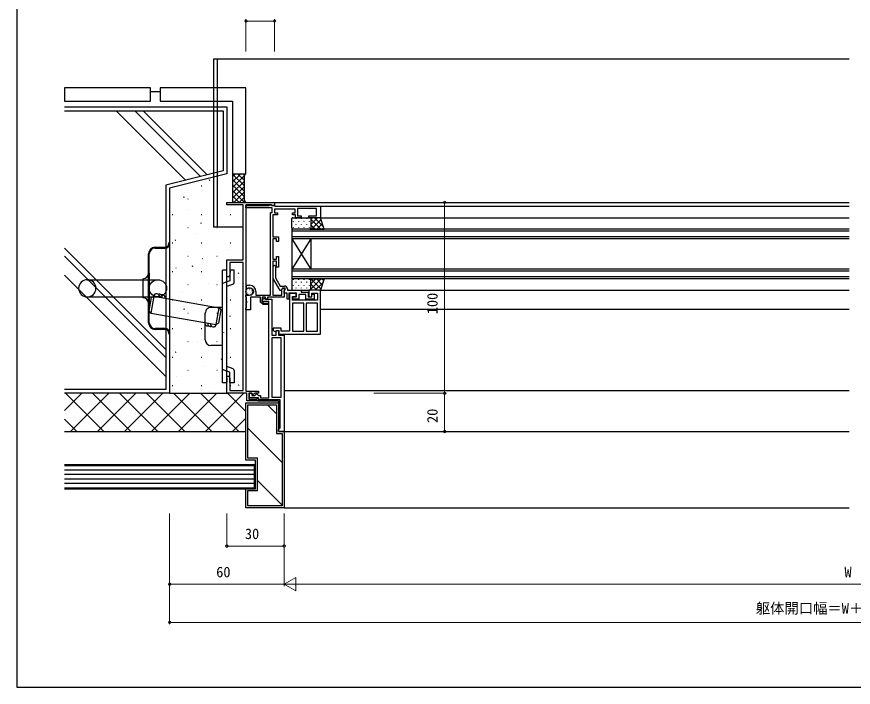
# Model space of a CAD drawing. Units: millimetres, scale not verified. Extents: x -437 to 438, y -681 to 679.
# Drawn here: x -436.8 to 1.3, y -681.2 to -329.9 of the extents above; entities that cross this region are included whole.
import ezdxf
from ezdxf.enums import TextEntityAlignment as Align

# ---------------------------------------------------------------- set-up
doc = ezdxf.new("R2010")
doc.units = ezdxf.units.MM
doc.header["$LTSCALE"] = 4
for name, color, linetype in [('0-2_YKK_11', 7, 'Continuous'), ('0-3_YKK_12', 2, 'Continuous'), ('0-4_YKK_13', 4, 'Continuous'), ('0-6_YKK_ZWAK', 7, 'Continuous'), ('0-7_YSS_K', 3, 'Continuous')]:
    doc.layers.add(name, color=color, linetype=linetype)
doc.layers.add('0-5_YKK_D', color=6, linetype='Continuous', lineweight=18)
doc.styles.add('ＭＳ ゴシック', font='')
doc.styles.get('ＭＳ ゴシック').set_extended_font_data('MS Gothic')

msp = doc.modelspace()

# ---------------------------------------------------------------- linework, layer by layer
at = {"layer": '0-2_YKK_11'}
for points in [[(-316.767, -428.4), (-316.767, -526), (-310.267, -526), (-310.267, -527.2), (-311.947, -527.2), (-312.917, -527.76), (-313.367, -527.5), (-313.667, -527.2), (-315.267, -527.2), (-315.267, -530.2), (-311.029, -530.2), (-310.712, -529.651), (-310.267, -529.77), (-310.267, -531.2), (-316.267, -531.2), (-316.267, -527.2), (-326.767, -527.2), (-326.767, -521.158), (-326.647, -520.975), (-326.647, -520.425), (-326.767, -520.242), (-326.767, -520.158), (-326.647, -519.975), (-326.647, -519.425), (-326.767, -519.242), (-326.767, -518.2), (-325.767, -518.2), (-325.167, -519.239), (-325.167, -525.7), (-318.267, -525.7), (-318.267, -458.7), (-325.167, -458.7), (-325.167, -465.161), (-325.767, -466.2), (-326.767, -466.2), (-326.767, -457.2), (-318.267, -457.2), (-318.267, -428.4), (-326.767, -428.4), (-326.767, -427.2)], [(-326.767, -427.2), (-301.767, -427.2), (-301.767, -428.8), (-303.067, -428.8), (-303.267, -428.6), (-303.467, -428.4), (-316.767, -428.4)], [(-303.967, -475.7), (-303.967, -432.5), (-302.967, -432.5), (-302.967, -430), (-316.767, -430), (-316.767, -428.8), (-304.667, -428.8), (-304.467, -428.6), (-304.267, -428.4), (-303.667, -428.4), (-303.467, -428.6), (-303.267, -428.8), (-301.967, -428.8), (-301.767, -429), (-301.567, -429.2), (-277.767, -429.2), (-277.767, -435.2), (-283.767, -435.2), (-283.767, -434.2), (-279.767, -434.2), (-279.767, -430.4), (-289.767, -430.4), (-289.767, -434.2), (-287.767, -434.2), (-287.767, -435.2), (-290.767, -435.2), (-290.767, -433.7), (-292.467, -433.7), (-292.467, -432.7), (-290.967, -432.7), (-290.967, -430.7), (-301.767, -430.7), (-301.767, -432.7), (-300.267, -432.7), (-300.267, -433.7), (-302.767, -433.7), (-302.767, -445.2), (-299.767, -445.2), (-299.767, -447.7), (-300.767, -447.7)], [(-300.767, -447.7), (-300.767, -446.2), (-302.767, -446.2), (-302.767, -457), (-300.767, -457), (-300.767, -455.5), (-299.767, -455.5), (-299.767, -461.2), (-300.767, -461.2), (-300.767, -458), (-302.767, -458), (-302.767, -475.7), (-297.967, -475.7), (-297.967, -472.893), (-297.567, -472.2), (-296.767, -472.2), (-296.767, -476.9), (-305.467, -476.9), (-305.467, -477.9), (-306.467, -477.9), (-306.467, -476.9), (-308.267, -476.9), (-308.267, -479.069), (-307.436, -479.9), (-305.267, -479.9), (-305.267, -480.7), (-307.767, -480.7), (-309.067, -479.4), (-309.067, -476.9), (-314.467, -476.9), (-314.467, -483.4), (-316.767, -483.4), (-316.767, -482.6), (-316.617, -482.406), (-316.467, -482.213), (-316.467, -479.858), (-316.347, -479.675), (-316.347, -479.125), (-316.467, -478.942), (-316.467, -477.087)], [(-298.86, -473.4), (-302.567, -466.979), (-302.567, -460.851), (-301.791, -460.076), (-300.943, -460.924), (-301.367, -461.349), (-301.367, -466.657), (-298.86, -471), (-296.567, -471)], [(-314.867, -472.1), (-315.643, -472.1), (-316.097, -472.554), (-316.467, -472.4), (-316.467, -470.6), (-314.867, -470.6)], [(-295.067, -472.5), (-295.067, -473.2), (-287.767, -473.2), (-287.767, -474.2), (-284.267, -474.2), (-284.267, -476.7), (-282.267, -476.7), (-282.267, -475.2), (-281.067, -475.2), (-281.067, -477.9), (-285.467, -477.9), (-285.467, -475.4), (-289.067, -475.4), (-289.067, -477.9), (-292.267, -477.9), (-292.267, -476.7), (-290.267, -476.7), (-290.267, -474.7), (-294.367, -474.7), (-294.367, -477.9), (-295.267, -477.9), (-295.267, -474.7), (-296.767, -474.7), (-296.767, -473.5), (-296.467, -473.2), (-296.267, -473), (-296.267, -472.2), (-297.567, -472.2), (-298.26, -473.4), (-298.86, -473.4)], [(-316.467, -477.087), (-316.617, -476.894), (-316.767, -476.7), (-316.767, -475.7), (-314.867, -475.7)], [(-311.567, -473.9), (-311.567, -475.7), (-303.967, -475.7)]]:
    msp.add_lwpolyline(points, dxfattribs=at)
for points in [[(-296.767, -496.7), (-296.767, -547.2), (-299.767, -547.2), (-299.767, -546.2), (-299.267, -545.7), (-298.767, -545.2), (-298.767, -530.7), (-310.267, -530.7), (-310.267, -529.5), (-314.867, -529.5), (-314.867, -527.2), (-313.667, -527.2), (-313.667, -528.3), (-312.067, -528.3), (-311.767, -528), (-311.267, -527.5), (-311.067, -527.5), (-310.567, -528), (-310.267, -528.3), (-309.067, -528.3), (-309.067, -529.5), (-304.767, -529.5), (-304.767, -479.1), (-308.267, -479.1), (-308.267, -478.049), (-307.213, -477.44), (-306.767, -477.65), (-306.471, -477.9), (-303.267, -477.9), (-303.267, -496.7), (-300.967, -496.7), (-300.967, -494.3), (-299.767, -494.3), (-299.767, -496.7)], [(-277.767, -496.2), (-277.767, -473.2), (-283.767, -473.2), (-283.767, -476.7), (-282.267, -476.7), (-282.267, -474.7), (-279.267, -474.7), (-279.267, -478.4), (-292.467, -478.4), (-292.467, -476.4), (-290.467, -476.4), (-290.467, -474.9), (-293.967, -474.9), (-293.967, -494.7), (-298.367, -494.7), (-298.367, -493.1), (-302.467, -493.1), (-302.467, -494.247), (-301.319, -494.91), (-300.967, -494.3), (-299.567, -494.3), (-299.567, -496.2)], [(-286.467, -494.7), (-286.467, -479.9), (-292.467, -479.9), (-292.467, -494.7)], [(-279.267, -494.7), (-279.267, -479.9), (-285.267, -479.9), (-285.267, -494.7)], [(-298.267, -529.2), (-298.267, -498.2), (-303.267, -498.2), (-303.267, -529.2)]]:
    msp.add_lwpolyline(points, close=True, dxfattribs=at)
for centre, radius, start, end in [((-314.867, -473.9), 3.3, 0.00001, 89.99999), ((-314.867, -473.9), 1.8, 269.99999, 90.00001), ((-296.567, -472.5), 1.5, 0.00001, 89.99999)]:
    msp.add_arc(centre, radius, start, end, dxfattribs=at)
at = {"layer": '0-3_YKK_12'}
for p, q in [((-0.8, -352.2), (-333.767, -352.2)), ((-331.767, -352.2), (-331.767, -367.2)), ((-331.767, -367.2), (-331.767, -440.204)), ((-302.067, -427.2), (-0.8, -427.2)), ((-278.067, -429.2), (-0.8, -429.2)), ((-278.267, -435.2), (-0.8, -435.2)), ((-318.267, -440.206), (-333.767, -440.206)), ((-292.767, -441.2), (-292.767, -467.2)), ((-0.8, -441.2), (-292.767, -441.2)), ((-0.8, -442.2), (-292.767, -442.2)), ((-0.8, -445.2), (-292.767, -445.2)), ((-282.767, -446.2), (-292.767, -462.2)), ((-292.767, -446.2), (-282.767, -462.2)), ((-0.8, -446.2), (-292.767, -446.2)), ((-282.767, -446.2), (-282.767, -462.2)), ((-0.8, -462.2), (-292.767, -462.2)), ((-0.8, -463.2), (-292.767, -463.2)), ((-0.8, -466.2), (-292.767, -466.2)), ((-0.8, -467.2), (-292.767, -467.2)), ((-278.267, -473.2), (-0.8, -473.2)), ((-277.767, -483.2), (-0.8, -483.2)), ((-296.767, -525.7), (-0.8, -525.7)), ((-297.267, -547.2), (-0.8, -547.2))]:
    msp.add_line(p, q, dxfattribs=at)
for points in [[(-333.767, -352.2), (-333.767, -367.2), (-333.767, -440.204)], [(-315.267, -531.2), (-316.267, -531.2), (-316.267, -530.2)], [(-310.567, -531.2), (-299.767, -531.2), (-299.767, -546.2)], [(-299.767, -546.7), (-299.767, -547.2), (-299.267, -547.2)]]:
    msp.add_lwpolyline(points, dxfattribs=at)
at = {"layer": '0-4_YKK_13'}
for p, q in [((-292.767, -440.7), (-292.767, -435.7)), ((-292.267, -435.2), (-283.267, -435.2)), ((-292.107, -437.17), (-292.107, -437.37)), ((-290.692, -435.555), (-290.692, -435.755)), ((-289.277, -437.17), (-289.277, -437.37)), ((-287.862, -435.555), (-287.862, -435.755)), ((-286.447, -437.17), (-286.447, -437.37)), ((-285.032, -435.555), (-285.032, -435.755)), ((-283.617, -437.17), (-283.617, -437.37)), ((-277.767, -435.2), (-283.267, -435.2)), ((-282.767, -435.857), (-282.11, -435.2)), ((-282.767, -438.685), (-279.282, -435.2)), ((-282.767, -435.7), (-282.767, -440.7)), ((-282.767, -436.058), (-277.625, -441.2)), ((-282.453, -441.2), (-277.439, -436.185)), ((-280.796, -435.2), (-276.252, -439.744)), ((-277.968, -435.2), (-277.666, -435.502)), ((-283.267, -441.2), (-292.267, -441.2)), ((-292.107, -440.2), (-292.107, -440.4)), ((-290.692, -438.585), (-290.692, -438.785)), ((-289.277, -440.2), (-289.277, -440.4)), ((-287.862, -438.585), (-287.862, -438.785)), ((-286.447, -440.2), (-286.447, -440.4)), ((-285.032, -438.585), (-285.032, -438.785)), ((-283.617, -440.2), (-283.617, -440.4)), ((-282.767, -438.886), (-280.453, -441.2)), ((-279.625, -441.2), (-276.731, -438.307)), ((-276.796, -441.2), (-276.024, -440.428)), ((-364.267, -450.7), (-359.167, -450.7)), ((-364.267, -451.1), (-359.167, -451.1)), ((-357.167, -448.2), (-356.767, -448.2)), ((-357.167, -448.2), (-357.167, -448.7)), ((-356.767, -448.2), (-356.767, -448.7)), ((-356.767, -448.7), (-356.767, -495.7)), ((-367.767, -464.2), (-367.767, -454.2)), ((-367.367, -464.2), (-367.367, -454.2)), ((-367.767, -480.2), (-367.767, -464.2)), ((-367.367, -464.2), (-367.367, -480.2)), ((-329.07, -521.7), (-329.064, -462.7)), ((-326.767, -462.7), (-329.064, -462.7)), ((-326.77, -521.7), (-326.769, -462.7)), ((-325.193, -462.7), (-325.193, -468.2)), ((-322.893, -462.7), (-325.193, -462.7)), ((-322.893, -469.077), (-322.892, -462.7)), ((-399.867, -467.7), (-362.867, -467.7)), ((-370.767, -467.2), (-370.767, -477.2)), ((-292.767, -467.7), (-292.767, -472.7)), ((-283.267, -467.2), (-292.267, -467.2)), ((-292.107, -467.47), (-292.107, -467.67)), ((-289.277, -467.47), (-289.277, -467.67)), ((-286.447, -467.47), (-286.447, -467.67)), ((-283.617, -467.47), (-283.617, -467.67)), ((-283.048, -467.251), (-282.997, -467.2)), ((-282.767, -469.798), (-280.169, -467.2)), ((-282.767, -472.626), (-277.341, -467.2)), ((-282.767, -472.7), (-282.767, -467.7)), ((-282.738, -467.2), (-277.51, -472.428)), ((-279.909, -467.2), (-276.802, -470.307)), ((-277.081, -467.2), (-276.095, -468.185)), ((-323.519, -470.004), (-326.693, -471.287)), ((-316.469, -472.835), (-316.464, -472.833)), ((-315.927, -472.755), (-315.902, -472.755)), ((-315.119, -471.948), (-315.094, -471.948)), ((-315.074, -472.341), (-315.069, -472.339)), ((-315.011, -472.52), (-314.97, -472.492)), ((-314.407, -472.755), (-314.382, -472.755)), ((-313.215, -473.103), (-313.21, -473.101)), ((-292.107, -470.5), (-292.107, -470.7)), ((-290.692, -468.885), (-290.692, -469.085)), ((-290.692, -471.915), (-290.692, -472.115)), ((-289.277, -470.5), (-289.277, -470.7)), ((-287.862, -468.885), (-287.862, -469.085)), ((-287.862, -471.915), (-287.862, -472.115)), ((-286.447, -470.5), (-286.447, -470.7)), ((-285.032, -468.885), (-285.032, -469.085)), ((-285.032, -471.915), (-285.032, -472.115)), ((-283.617, -470.5), (-283.617, -470.7)), ((-282.78, -472.814), (-282.394, -473.2)), ((-282.767, -469.999), (-279.566, -473.2)), ((-280.512, -473.2), (-276.394, -469.082)), ((-399.867, -476.7), (-362.867, -476.7)), ((-316.639, -473.443), (-316.614, -473.443)), ((-316.356, -473.41), (-316.314, -473.382)), ((-316.146, -474.141), (-316.141, -474.139)), ((-315.927, -474.25), (-315.902, -474.25)), ((-315.847, -475.455), (-315.842, -475.454)), ((-315.454, -474.772), (-315.412, -474.744)), ((-315.119, -473.443), (-315.094, -473.443)), ((-315.119, -474.938), (-315.094, -474.938)), ((-314.775, -473.655), (-314.77, -473.654)), ((-314.407, -474.25), (-314.382, -474.25)), ((-314.407, -475.745), (-314.382, -475.745)), ((-314.287, -474.903), (-314.282, -474.901)), ((-313.599, -473.443), (-313.574, -473.443)), ((-313.599, -474.938), (-313.574, -474.938)), ((-292.267, -473.2), (-283.267, -473.2)), ((-277.767, -473.2), (-283.267, -473.2)), ((-367.767, -490.2), (-367.767, -480.2)), ((-367.367, -490.2), (-367.367, -480.2)), ((-338.069, -499.199), (-338.068, -485.2)), ((-329.069, -482.2), (-335.068, -482.2)), ((-359.167, -493.3), (-364.267, -493.3)), ((-359.167, -493.7), (-364.267, -493.7)), ((-357.167, -495.7), (-357.167, -496.2)), ((-356.767, -496.2), (-357.167, -496.2)), ((-356.767, -495.7), (-356.767, -496.2)), ((-329.071, -502.2), (-335.069, -502.199)), ((-326.696, -515.593), (-328.996, -514.663)), ((-323.521, -514.395), (-326.696, -513.112)), ((-325.196, -516.199), (-326.696, -515.593)), ((-325.196, -521.699), (-325.196, -516.199)), ((-322.896, -515.322), (-322.896, -521.7)), ((-326.77, -521.7), (-329.07, -521.699)), ((-322.896, -521.7), (-325.196, -521.7))]:
    msp.add_line(p, q, dxfattribs=at)
for points in [[(-283.267, -441.2), (-275.767, -441.2), (-277.767, -435.2)], [(-325.193, -468.2), (-326.693, -468.806), (-328.993, -469.735)], [(-283.267, -467.2), (-275.767, -467.2), (-277.767, -473.2)]]:
    msp.add_lwpolyline(points, dxfattribs=at)
for centre, radius in [((-362.867, -472.2), 4.5), ((-314.867, -473.9), 2)]:
    msp.add_circle(centre, radius, dxfattribs=at)
for centre, radius, start, end in [((-292.267, -435.7), 0.5, 90, 180), ((-283.267, -435.7), 0.5, 0, 90), ((-292.267, -440.7), 0.5, 180, 270), ((-283.267, -440.7), 0.5, 270, 0), ((-364.267, -454.2), 3.5, 90, 180), ((-364.267, -454.2), 3.1, 90, 180), ((-359.167, -448.7), 2.4, 270, 0), ((-359.167, -448.7), 2, 270, 0), ((-370.767, -464.2), 3, 270, 0), ((-399.867, -472.2), 4.5, 90, 270), ((-399.867, -472.2), 4.5, 270, 90), ((-292.267, -467.7), 0.5, 90, 180), ((-283.267, -467.7), 0.5, 0, 90), ((-323.893, -469.077), 1, 291.99783, 0), ((-292.267, -472.7), 0.5, 180, 270), ((-283.267, -472.7), 0.5, 270, 0), ((-370.767, -480.2), 3, 0, 90), ((-335.068, -485.2), 3, 89.99873, 179.99878), ((-364.267, -490.2), 3.5, 180, 270), ((-364.267, -490.2), 3.1, 180, 270), ((-359.167, -495.7), 2.4, 0, 90), ((-359.167, -495.7), 2, 0, 90), ((-335.069, -499.199), 3, 179.99878, 269.99845), ((-323.896, -515.322), 1, 0, 67.99665)]:
    msp.add_arc(centre, radius, start, end, dxfattribs=at)
at = {"layer": '0-5_YKK_D'}
for p, q in [((-316.767, -348.2), (-316.767, -331.2)), ((-316.767, -332.2), (-301.767, -332.2)), ((-301.767, -348.2), (-301.767, -331.2)), ((-249.767, -427.2), (-211.767, -427.2)), ((-212.767, -427.2), (-212.767, -527.2)), ((-249.767, -527.2), (-211.767, -527.2)), ((-249.767, -527.2), (-211.767, -527.2)), ((-212.767, -527.2), (-212.767, -547.2)), ((-249.767, -547.2), (-211.767, -547.2)), ((-356.767, -590.2), (-356.767, -628.2)), ((-356.767, -590.2), (-356.767, -648.2)), ((-326.767, -590.2), (-326.767, -608.2)), ((-296.767, -590.2), (-296.767, -628.2)), ((-296.767, -590.2), (-296.767, -628.2)), ((-296.767, -590.2), (-296.767, -608.2)), ((-296.767, -607.2), (-326.767, -607.2)), ((-296.767, -627.2), (-290.705, -623.7)), ((-290.705, -630.7), (-290.705, -623.7)), ((-356.767, -627.2), (-296.767, -627.2)), ((-296.767, -627.2), (-290.705, -630.7)), ((-296.767, -627.2), (-284.643, -627.2)), ((-289.767, -627.2), (291.167, -627.2)), ((358.167, -647.2), (-356.767, -647.2))]:
    msp.add_line(p, q, dxfattribs=at)
for centre in [(-316.767, -332.2), (-301.767, -332.2), (-212.767, -427.2), (-212.767, -527.2), (-212.767, -527.2), (-212.767, -547.2), (-326.767, -607.2), (-296.767, -607.2), (-356.767, -627.2), (-356.767, -647.2)]:
    msp.add_circle(centre, 0.637, dxfattribs=at)
at = {"layer": '0-6_YKK_ZWAK'}
msp.add_line((-436.8, 643.8), (-436.8, -681.2), dxfattribs=at)
msp.add_lwpolyline([(-436.8, -681.2), (438.2, -681.2), (438.2, 643.8)], dxfattribs=at)
at = {"layer": '0-7_YSS_K'}
for p, q in [((-411.802, -369.2), (-411.767, -369.2)), ((-361.767, -369.2), (-366.767, -369.2)), ((-384.787, -379.2), (-348.433, -415.555)), ((-374.888, -379.2), (-340.513, -413.575)), ((-370.645, -379.2), (-337.119, -412.726)), ((-336, -415.626), (-335.583, -415.35)), ((-323.767, -412.2), (-323.767, -427.2)), ((-323.767, -413.672), (-322.295, -412.2)), ((-323.767, -416.5), (-319.467, -412.2)), ((-317.767, -418.393), (-323.767, -412.393)), ((-323.767, -419.329), (-317.767, -413.329)), ((-317.767, -421.221), (-323.767, -415.221)), ((-323.767, -422.157), (-317.767, -416.157)), ((-317.767, -415.565), (-321.131, -412.2)), ((-317.535, -412.968), (-318.303, -412.2)), ((-317.767, -413.2), (-316.767, -412.2)), ((-317.767, -413.2), (-317.767, -426.198)), ((-340.157, -418.495), (-339.907, -418.495)), ((-317.767, -424.05), (-323.767, -418.05)), ((-323.767, -424.986), (-317.767, -418.986)), ((-349.446, -424.526), (-349.029, -424.25)), ((-317.445, -427.2), (-323.767, -420.878)), ((-320.274, -427.2), (-323.767, -423.707)), ((-323.153, -427.2), (-317.767, -421.814)), ((-320.324, -427.2), (-317.767, -424.643)), ((-347.282, -425.37), (-347.032, -425.37)), ((-332.082, -425.37), (-331.832, -425.37)), ((-331.957, -425.528), (-331.91, -425.512)), ((-323.102, -427.2), (-323.767, -426.535)), ((-317.767, -426.2), (-316.767, -427.2)), ((-317.496, -427.2), (-317.131, -426.835)), ((-355.357, -433.445), (-355.107, -433.445)), ((-347.558, -431.053), (-347.511, -431.036)), ((-340.157, -433.445), (-339.907, -433.445)), ((-324.957, -433.445), (-324.707, -433.445)), ((-340.422, -438.142), (-340.005, -437.866)), ((-347.282, -440.32), (-347.032, -440.32)), ((-332.082, -440.32), (-331.832, -440.32)), ((-328.727, -438.589), (-328.68, -438.573)), ((-353.868, -447.042), (-353.451, -446.766)), ((-342.678, -443.53), (-342.631, -443.513)), ((-411.802, -451.181), (-358.767, -504.216)), ((-355.357, -448.395), (-355.107, -448.395)), ((-340.157, -448.395), (-339.907, -448.395)), ((-324.957, -448.395), (-324.707, -448.395)), ((-411.802, -455.423), (-358.767, -508.458)), ((-347.282, -455.27), (-347.032, -455.27)), ((-332.082, -455.27), (-331.832, -455.27)), ((-325.733, -451.734), (-325.686, -451.717)), ((-339.448, -456.591), (-339.401, -456.574)), ((-355.357, -463.345), (-355.107, -463.345)), ((-353.399, -461.531), (-353.352, -461.514)), ((-344.844, -460.658), (-344.427, -460.382)), ((-340.157, -463.345), (-339.907, -463.345)), ((-324.957, -463.345), (-324.707, -463.345)), ((-320.853, -464.21), (-320.806, -464.194)), ((-320.831, -464.353), (-320.414, -464.077)), ((-411.802, -465.323), (-358.767, -518.358)), ((-347.282, -470.22), (-347.032, -470.22)), ((-336.454, -469.735), (-336.407, -469.718)), ((-332.082, -470.22), (-331.832, -470.22)), ((-365.05, -476.271), (-330.746, -482.352)), ((-350.169, -474.592), (-350.122, -474.575)), ((-355.357, -478.295), (-355.107, -478.295)), ((-340.157, -478.295), (-339.907, -478.295)), ((-324.957, -478.295), (-324.707, -478.295)), ((-366.621, -485.132), (-332.317, -491.214)), ((-349.266, -483.174), (-348.849, -482.898)), ((-347.282, -485.17), (-347.032, -485.17)), ((-332.082, -485.17), (-331.832, -485.17)), ((-331.574, -482.212), (-331.527, -482.195)), ((-347.175, -487.736), (-347.128, -487.719)), ((-325.253, -486.869), (-324.836, -486.593)), ((-355.357, -493.245), (-355.107, -493.245)), ((-340.157, -493.245), (-339.907, -493.245)), ((-324.957, -493.245), (-324.707, -493.245)), ((-328.344, -495.273), (-328.297, -495.256)), ((-347.282, -500.12), (-347.032, -500.12)), ((-342.295, -500.213), (-342.248, -500.196)), ((-332.082, -500.12), (-331.832, -500.12)), ((-353.688, -505.69), (-353.271, -505.414)), ((-355.357, -508.195), (-355.107, -508.195)), ((-340.157, -508.195), (-339.907, -508.195)), ((-329.675, -509.385), (-329.258, -509.109)), ((-325.35, -508.417), (-325.303, -508.4)), ((-324.957, -508.195), (-324.707, -508.195)), ((-347.282, -515.07), (-347.032, -515.07)), ((-339.065, -513.274), (-339.018, -513.257)), ((-332.082, -515.07), (-331.832, -515.07)), ((-353.016, -518.214), (-352.969, -518.198)), ((-320.47, -520.894), (-320.423, -520.877)), ((-355.357, -523.145), (-355.107, -523.145)), ((-340.157, -523.145), (-339.907, -523.145)), ((-324.957, -523.145), (-324.707, -523.145)), ((-320.651, -523.001), (-320.234, -522.725)), ((-402.749, -527.2), (-411.802, -536.253)), ((-391.207, -547.2), (-411.207, -527.2)), ((-388.607, -527.2), (-408.607, -547.2)), ((-377.065, -547.2), (-397.065, -527.2)), ((-374.464, -527.2), (-394.464, -547.2)), ((-362.923, -547.2), (-382.923, -527.2)), ((-360.322, -527.2), (-380.322, -547.2)), ((-348.781, -547.2), (-368.781, -527.2)), ((-346.18, -527.2), (-366.18, -547.2)), ((-356.767, -527.2), (-326.267, -527.2)), ((-334.639, -547.2), (-354.639, -527.2)), ((-332.038, -527.2), (-352.038, -547.2)), ((-320.497, -547.2), (-340.497, -527.2)), ((-317.896, -527.2), (-337.896, -547.2)), ((-336.071, -526.418), (-336.024, -526.402)), ((-316.767, -536.788), (-326.355, -527.2)), ((-305.494, -533.2), (-300.767, -537.927)), ((-405.35, -547.2), (-411.802, -540.748)), ((-316.767, -540.213), (-323.754, -547.2)), ((-411.802, -547.2), (-316.767, -547.2)), ((-315.767, -545.378), (-297.767, -563.378)), ((-312.267, -567.5), (-411.802, -567.5)), ((-312.267, -569.8), (-411.802, -569.8)), ((-312.267, -572.1), (-411.802, -572.1)), ((-310.767, -572.828), (-297.767, -585.828)), ((-312.267, -574.4), (-411.802, -574.4)), ((-296.767, -587.2), (-0.8, -587.2))]:
    msp.add_line(p, q, dxfattribs=at)
for points in [[(-366.767, -374.2), (-366.767, -367.2), (-411.767, -367.2), (-411.767, -374.2)], [(-323.767, -374.2), (-323.767, -412.2), (-316.767, -412.2), (-316.767, -367.2), (-361.767, -367.2), (-361.767, -374.2)], [(-365.05, -476.271), (-366.621, -485.132), (-367.431, -483.973), (-366.209, -477.081)], [(-332.317, -491.211), (-330.746, -482.349), (-329.935, -483.509), (-331.157, -490.401)], [(-316.767, -532.2), (-299.767, -532.2), (-299.767, -547.2), (-296.767, -547.2), (-296.767, -587.2), (-316.767, -587.2), (-316.767, -577.2), (-311.767, -577.2), (-311.767, -562.2), (-316.767, -562.2)], [(-315.767, -533.2), (-300.767, -533.2), (-300.767, -548.2), (-297.767, -548.2), (-297.767, -586.2), (-315.767, -586.2), (-315.767, -578.2), (-310.767, -578.2), (-310.767, -561.2), (-315.767, -561.2)]]:
    msp.add_lwpolyline(points, close=True, dxfattribs=at)
for points in [[(-411.802, -377.2), (-326.767, -377.2), (-326.767, -412.2), (-356.767, -419.7), (-356.767, -527.2), (-411.802, -527.2)], [(-411.802, -379.2), (-328.767, -379.2), (-328.767, -410.638), (-358.767, -418.138), (-358.767, -525.2), (-411.802, -525.2)], [(-411.802, -577.2), (-311.767, -577.2), (-311.767, -564.7), (-411.802, -564.7)], [(-411.802, -576.7), (-312.267, -576.7), (-312.267, -565.2), (-411.802, -565.2)]]:
    msp.add_lwpolyline(points, dxfattribs=at)
for centre, start, end in [((-363.574, -476.532), 349.95608, 169.95606), ((-362.097, -476.794), 349.95608, 109.95609), ((-360.62, -477.055), 349.95608, 109.95609), ((-336.746, -490.424), 169.95608, 289.95609), ((-335.269, -490.685), 169.95608, 289.95609), ((-333.792, -490.947), 169.95608, 349.95606)]:
    msp.add_arc(centre, 1.5, start, end, dxfattribs=at)

# ---------------------------------------------------------------- texts
at = {"layer": '0-5_YKK_D', "style": 'ＭＳ ゴシック'}
for s, p in [('100', (-214.767, -485.765)), ('20', (-214.767, -542.74))]:
    msp.add_text(s, height=5.499, rotation=90, dxfattribs=at).set_placement(p, align=Align.BOTTOM_LEFT)
for s, p in [('30', (-317.307, -605.2)), ('60', (-332.328, -625.2)), ('W', (-3.348, -625.2)), ('躯体開口幅＝W＋120', (-49.776, -644.22))]:
    msp.add_text(s, height=5.499, dxfattribs=at).set_placement(p, align=Align.BOTTOM_LEFT)

doc.saveas('drawing.dxf')
